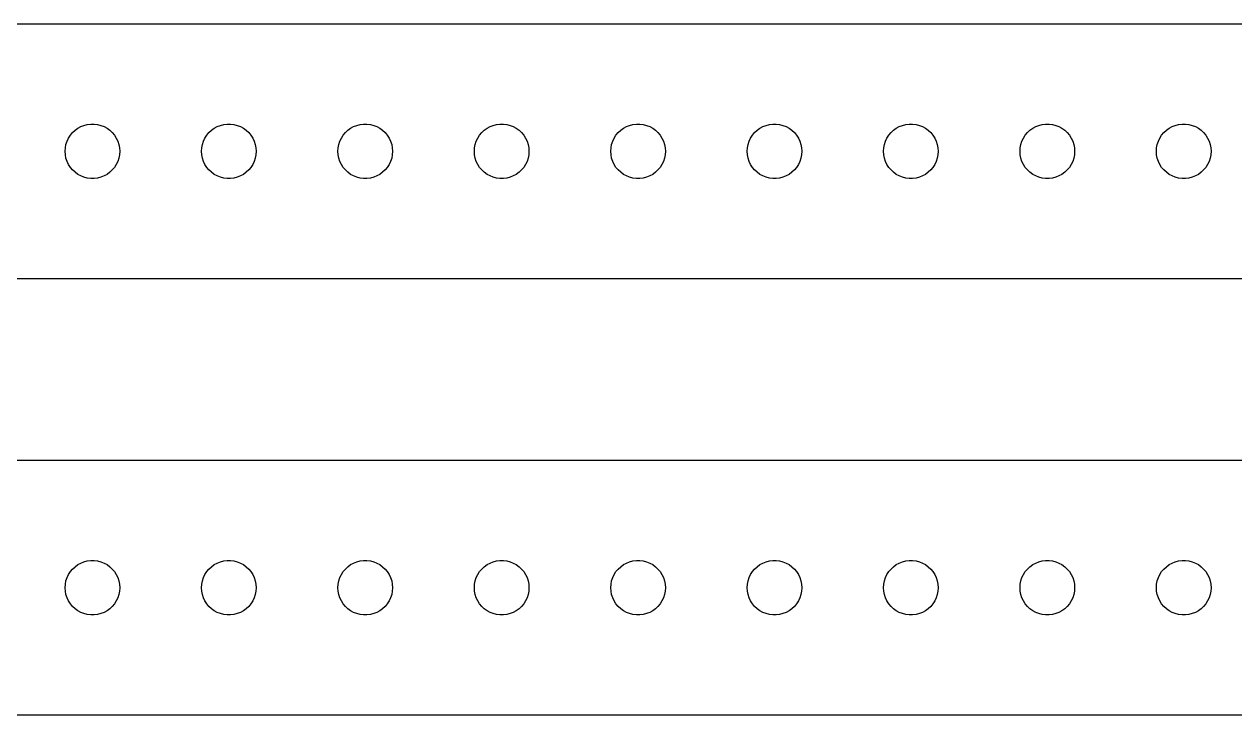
# Model space of a CAD drawing. Header units: metres. Extents: x -254 to 254, y 41 to 79.
# Drawn here: x 123.8 to 190.3, y 41 to 79 of the extents above; entities that cross this region are included whole.
import ezdxf

# ---------------------------------------------------------------- set-up
doc = ezdxf.new("R2010")
doc.units = ezdxf.units.M

msp = doc.modelspace()

# ---------------------------------------------------------------- linework, layer by layer
for p, q in [((249.814, 78.9901), (-249.814, 78.9901)), ((126.544, 73.1558), (126.696, 73.2665)), ((126.696, 73.2665), (126.861, 73.3572)), ((126.861, 73.3572), (127.036, 73.4266)), ((127.036, 73.4266), (127.219, 73.4734)), ((127.219, 73.4734), (127.406, 73.497)), ((127.406, 73.497), (127.594, 73.497)), ((127.594, 73.497), (127.781, 73.4734)), ((127.781, 73.4734), (127.964, 73.4266)), ((127.964, 73.4266), (128.139, 73.3572)), ((128.139, 73.3572), (128.304, 73.2665)), ((128.304, 73.2665), (128.456, 73.1558)), ((134.044, 73.1558), (134.196, 73.2665)), ((134.196, 73.2665), (134.361, 73.3572)), ((134.361, 73.3572), (134.536, 73.4266)), ((134.536, 73.4266), (134.719, 73.4734)), ((134.719, 73.4734), (134.906, 73.497)), ((134.906, 73.497), (135.094, 73.497)), ((135.094, 73.497), (135.281, 73.4734)), ((135.281, 73.4734), (135.464, 73.4266)), ((135.464, 73.4266), (135.639, 73.3572)), ((135.639, 73.3572), (135.804, 73.2665)), ((135.804, 73.2665), (135.956, 73.1558)), ((141.544, 73.1558), (141.696, 73.2665)), ((141.696, 73.2665), (141.861, 73.3572)), ((141.861, 73.3572), (142.036, 73.4266)), ((142.036, 73.4266), (142.219, 73.4734)), ((142.219, 73.4734), (142.406, 73.497)), ((142.406, 73.497), (142.594, 73.497)), ((142.594, 73.497), (142.781, 73.4734)), ((142.781, 73.4734), (142.964, 73.4266)), ((142.964, 73.4266), (143.139, 73.3572)), ((143.139, 73.3572), (143.304, 73.2665)), ((143.304, 73.2665), (143.456, 73.1558)), ((149.044, 73.1558), (149.196, 73.2665)), ((149.196, 73.2665), (149.361, 73.3572)), ((149.361, 73.3572), (149.536, 73.4266)), ((149.536, 73.4266), (149.719, 73.4734)), ((149.719, 73.4734), (149.906, 73.497)), ((149.906, 73.497), (150.094, 73.497)), ((150.094, 73.497), (150.281, 73.4734)), ((150.281, 73.4734), (150.464, 73.4266)), ((150.464, 73.4266), (150.639, 73.3572)), ((150.639, 73.3572), (150.804, 73.2665)), ((150.804, 73.2665), (150.956, 73.1558)), ((156.544, 73.1558), (156.696, 73.2665)), ((156.696, 73.2665), (156.861, 73.3572)), ((156.861, 73.3572), (157.036, 73.4266)), ((157.036, 73.4266), (157.219, 73.4734)), ((157.219, 73.4734), (157.406, 73.497)), ((157.406, 73.497), (157.594, 73.497)), ((157.594, 73.497), (157.781, 73.4734)), ((157.781, 73.4734), (157.964, 73.4266)), ((157.964, 73.4266), (158.139, 73.3572)), ((158.139, 73.3572), (158.304, 73.2665)), ((158.304, 73.2665), (158.456, 73.1558)), ((164.044, 73.1558), (164.196, 73.2665)), ((164.196, 73.2665), (164.361, 73.3572)), ((164.361, 73.3572), (164.536, 73.4266)), ((164.536, 73.4266), (164.719, 73.4734)), ((164.719, 73.4734), (164.906, 73.497)), ((164.906, 73.497), (165.094, 73.497)), ((165.094, 73.497), (165.281, 73.4734)), ((165.281, 73.4734), (165.464, 73.4266)), ((165.464, 73.4266), (165.639, 73.3572)), ((165.639, 73.3572), (165.804, 73.2665)), ((165.804, 73.2665), (165.956, 73.1558)), ((171.544, 73.1558), (171.696, 73.2665)), ((171.696, 73.2665), (171.861, 73.3572)), ((171.861, 73.3572), (172.036, 73.4266)), ((172.036, 73.4266), (172.219, 73.4734)), ((172.219, 73.4734), (172.406, 73.497)), ((172.406, 73.497), (172.594, 73.497)), ((172.594, 73.497), (172.781, 73.4734)), ((172.781, 73.4734), (172.964, 73.4266)), ((172.964, 73.4266), (173.139, 73.3572)), ((173.139, 73.3572), (173.304, 73.2665)), ((173.304, 73.2665), (173.456, 73.1558)), ((179.044, 73.1558), (179.196, 73.2665)), ((179.196, 73.2665), (179.361, 73.3572)), ((179.361, 73.3572), (179.536, 73.4266)), ((179.536, 73.4266), (179.719, 73.4734)), ((179.719, 73.4734), (179.906, 73.497)), ((179.906, 73.497), (180.094, 73.497)), ((180.094, 73.497), (180.281, 73.4734)), ((180.281, 73.4734), (180.464, 73.4266)), ((180.464, 73.4266), (180.639, 73.3572)), ((180.639, 73.3572), (180.804, 73.2665)), ((180.804, 73.2665), (180.956, 73.1558)), ((186.544, 73.1558), (186.696, 73.2665)), ((186.696, 73.2665), (186.861, 73.3572)), ((186.861, 73.3572), (187.036, 73.4266)), ((187.036, 73.4266), (187.219, 73.4734)), ((187.219, 73.4734), (187.406, 73.497)), ((187.406, 73.497), (187.594, 73.497)), ((187.594, 73.497), (187.781, 73.4734)), ((187.781, 73.4734), (187.964, 73.4266)), ((187.964, 73.4266), (188.139, 73.3572)), ((188.139, 73.3572), (188.304, 73.2665)), ((188.304, 73.2665), (188.456, 73.1558)), ((126.047, 72.373), (126.105, 72.5522)), ((126.105, 72.5522), (126.186, 72.7226)), ((126.186, 72.7226), (126.286, 72.8817)), ((126.286, 72.8817), (126.407, 73.0268)), ((126.407, 73.0268), (126.544, 73.1558)), ((128.456, 73.1558), (128.593, 73.0268)), ((128.593, 73.0268), (128.714, 72.8817)), ((128.714, 72.8817), (128.814, 72.7226)), ((128.814, 72.7226), (128.895, 72.5522)), ((128.895, 72.5522), (128.953, 72.373)), ((133.547, 72.373), (133.605, 72.5522)), ((133.605, 72.5522), (133.686, 72.7226)), ((133.686, 72.7226), (133.786, 72.8817)), ((133.786, 72.8817), (133.907, 73.0268)), ((133.907, 73.0268), (134.044, 73.1558)), ((135.956, 73.1558), (136.093, 73.0268)), ((136.093, 73.0268), (136.214, 72.8817)), ((136.214, 72.8817), (136.314, 72.7226)), ((136.314, 72.7226), (136.395, 72.5522)), ((136.395, 72.5522), (136.453, 72.373)), ((141.047, 72.373), (141.105, 72.5522)), ((141.105, 72.5522), (141.186, 72.7226)), ((141.186, 72.7226), (141.286, 72.8817)), ((141.286, 72.8817), (141.407, 73.0268)), ((141.407, 73.0268), (141.544, 73.1558)), ((143.456, 73.1558), (143.593, 73.0268)), ((143.593, 73.0268), (143.714, 72.8817)), ((143.714, 72.8817), (143.814, 72.7226)), ((143.814, 72.7226), (143.895, 72.5522)), ((143.895, 72.5522), (143.953, 72.373)), ((148.547, 72.373), (148.605, 72.5522)), ((148.605, 72.5522), (148.686, 72.7226)), ((148.686, 72.7226), (148.786, 72.8817)), ((148.786, 72.8817), (148.907, 73.0268)), ((148.907, 73.0268), (149.044, 73.1558)), ((150.956, 73.1558), (151.093, 73.0268)), ((151.093, 73.0268), (151.214, 72.8817)), ((151.214, 72.8817), (151.314, 72.7226)), ((151.314, 72.7226), (151.395, 72.5522)), ((151.395, 72.5522), (151.453, 72.373)), ((156.047, 72.373), (156.105, 72.5522)), ((156.105, 72.5522), (156.186, 72.7226)), ((156.186, 72.7226), (156.286, 72.8817)), ((156.286, 72.8817), (156.407, 73.0268)), ((156.407, 73.0268), (156.544, 73.1558)), ((158.456, 73.1558), (158.593, 73.0268)), ((158.593, 73.0268), (158.714, 72.8817)), ((158.714, 72.8817), (158.814, 72.7226)), ((158.814, 72.7226), (158.895, 72.5522)), ((158.895, 72.5522), (158.953, 72.373)), ((163.547, 72.373), (163.605, 72.5522)), ((163.605, 72.5522), (163.686, 72.7226)), ((163.686, 72.7226), (163.786, 72.8817)), ((163.786, 72.8817), (163.907, 73.0268)), ((163.907, 73.0268), (164.044, 73.1558)), ((165.956, 73.1558), (166.093, 73.0268)), ((166.093, 73.0268), (166.214, 72.8817)), ((166.214, 72.8817), (166.314, 72.7226)), ((166.314, 72.7226), (166.395, 72.5522)), ((166.395, 72.5522), (166.453, 72.373)), ((171.047, 72.373), (171.105, 72.5522)), ((171.105, 72.5522), (171.186, 72.7226)), ((171.186, 72.7226), (171.286, 72.8817)), ((171.286, 72.8817), (171.407, 73.0268)), ((171.407, 73.0268), (171.544, 73.1558)), ((173.456, 73.1558), (173.593, 73.0268)), ((173.593, 73.0268), (173.714, 72.8817)), ((173.714, 72.8817), (173.814, 72.7226)), ((173.814, 72.7226), (173.895, 72.5522)), ((173.895, 72.5522), (173.953, 72.373)), ((178.547, 72.373), (178.605, 72.5522)), ((178.605, 72.5522), (178.686, 72.7226)), ((178.686, 72.7226), (178.786, 72.8817)), ((178.786, 72.8817), (178.907, 73.0268)), ((178.907, 73.0268), (179.044, 73.1558)), ((180.956, 73.1558), (181.093, 73.0268)), ((181.093, 73.0268), (181.214, 72.8817)), ((181.214, 72.8817), (181.314, 72.7226)), ((181.314, 72.7226), (181.395, 72.5522)), ((181.395, 72.5522), (181.453, 72.373)), ((186.047, 72.373), (186.105, 72.5522)), ((186.105, 72.5522), (186.186, 72.7226)), ((186.186, 72.7226), (186.286, 72.8817)), ((186.286, 72.8817), (186.407, 73.0268)), ((186.407, 73.0268), (186.544, 73.1558)), ((188.456, 73.1558), (188.593, 73.0268)), ((188.593, 73.0268), (188.714, 72.8817)), ((188.714, 72.8817), (188.814, 72.7226)), ((188.814, 72.7226), (188.895, 72.5522)), ((188.895, 72.5522), (188.953, 72.373)), ((126, 72), (126.012, 72.188)), ((126.012, 71.812), (126, 72)), ((126.012, 72.188), (126.047, 72.373)), ((128.953, 72.373), (128.988, 72.188)), ((128.988, 72.188), (129, 72)), ((129, 72), (128.988, 71.812)), ((133.5, 72), (133.512, 72.188)), ((133.512, 71.812), (133.5, 72)), ((133.512, 72.188), (133.547, 72.373)), ((136.453, 72.373), (136.488, 72.188)), ((136.488, 72.188), (136.5, 72)), ((136.5, 72), (136.488, 71.812)), ((141, 72), (141.012, 72.188)), ((141.012, 71.812), (141, 72)), ((141.012, 72.188), (141.047, 72.373)), ((143.953, 72.373), (143.988, 72.188)), ((143.988, 72.188), (144, 72)), ((144, 72), (143.988, 71.812)), ((148.5, 72), (148.512, 72.188)), ((148.512, 71.812), (148.5, 72)), ((148.512, 72.188), (148.547, 72.373)), ((151.453, 72.373), (151.488, 72.188)), ((151.488, 72.188), (151.5, 72)), ((151.5, 72), (151.488, 71.812)), ((156, 72), (156.012, 72.188)), ((156.012, 71.812), (156, 72)), ((156.012, 72.188), (156.047, 72.373)), ((158.953, 72.373), (158.988, 72.188)), ((158.988, 72.188), (159, 72)), ((159, 72), (158.988, 71.812)), ((163.5, 72), (163.512, 72.188)), ((163.512, 71.812), (163.5, 72)), ((163.512, 72.188), (163.547, 72.373)), ((166.453, 72.373), (166.488, 72.188)), ((166.488, 72.188), (166.5, 72)), ((166.5, 72), (166.488, 71.812)), ((171, 72), (171.012, 72.188)), ((171.012, 71.812), (171, 72)), ((171.012, 72.188), (171.047, 72.373)), ((173.953, 72.373), (173.988, 72.188)), ((173.988, 72.188), (174, 72)), ((174, 72), (173.988, 71.812)), ((178.5, 72), (178.512, 72.188)), ((178.512, 71.812), (178.5, 72)), ((178.512, 72.188), (178.547, 72.373)), ((181.453, 72.373), (181.488, 72.188)), ((181.488, 72.188), (181.5, 72)), ((181.5, 72), (181.488, 71.812)), ((186, 72), (186.012, 72.188)), ((186.012, 71.812), (186, 72)), ((186.012, 72.188), (186.047, 72.373)), ((188.953, 72.373), (188.988, 72.188)), ((188.988, 72.188), (189, 72)), ((189, 72), (188.988, 71.812)), ((126.047, 71.627), (126.012, 71.812)), ((126.105, 71.4478), (126.047, 71.627)), ((126.186, 71.2774), (126.105, 71.4478)), ((126.286, 71.1183), (126.186, 71.2774)), ((128.814, 71.2774), (128.714, 71.1183)), ((128.895, 71.4478), (128.814, 71.2774)), ((128.953, 71.627), (128.895, 71.4478)), ((128.988, 71.812), (128.953, 71.627)), ((133.547, 71.627), (133.512, 71.812)), ((133.605, 71.4478), (133.547, 71.627)), ((133.686, 71.2774), (133.605, 71.4478)), ((133.786, 71.1183), (133.686, 71.2774)), ((136.314, 71.2774), (136.214, 71.1183)), ((136.395, 71.4478), (136.314, 71.2774)), ((136.453, 71.627), (136.395, 71.4478)), ((136.488, 71.812), (136.453, 71.627)), ((141.047, 71.627), (141.012, 71.812)), ((141.105, 71.4478), (141.047, 71.627)), ((141.186, 71.2774), (141.105, 71.4478)), ((141.286, 71.1183), (141.186, 71.2774)), ((143.814, 71.2774), (143.714, 71.1183)), ((143.895, 71.4478), (143.814, 71.2774)), ((143.953, 71.627), (143.895, 71.4478)), ((143.988, 71.812), (143.953, 71.627)), ((148.547, 71.627), (148.512, 71.812)), ((148.605, 71.4478), (148.547, 71.627)), ((148.686, 71.2774), (148.605, 71.4478)), ((148.786, 71.1183), (148.686, 71.2774)), ((151.314, 71.2774), (151.214, 71.1183)), ((151.395, 71.4478), (151.314, 71.2774)), ((151.453, 71.627), (151.395, 71.4478)), ((151.488, 71.812), (151.453, 71.627)), ((156.047, 71.627), (156.012, 71.812)), ((156.105, 71.4478), (156.047, 71.627)), ((156.186, 71.2774), (156.105, 71.4478)), ((156.286, 71.1183), (156.186, 71.2774)), ((158.814, 71.2774), (158.714, 71.1183)), ((158.895, 71.4478), (158.814, 71.2774)), ((158.953, 71.627), (158.895, 71.4478)), ((158.988, 71.812), (158.953, 71.627)), ((163.547, 71.627), (163.512, 71.812)), ((163.605, 71.4478), (163.547, 71.627)), ((163.686, 71.2774), (163.605, 71.4478)), ((163.786, 71.1183), (163.686, 71.2774)), ((166.314, 71.2774), (166.214, 71.1183)), ((166.395, 71.4478), (166.314, 71.2774)), ((166.453, 71.627), (166.395, 71.4478)), ((166.488, 71.812), (166.453, 71.627)), ((171.047, 71.627), (171.012, 71.812)), ((171.105, 71.4478), (171.047, 71.627)), ((171.186, 71.2774), (171.105, 71.4478)), ((171.286, 71.1183), (171.186, 71.2774)), ((173.814, 71.2774), (173.714, 71.1183)), ((173.895, 71.4478), (173.814, 71.2774)), ((173.953, 71.627), (173.895, 71.4478)), ((173.988, 71.812), (173.953, 71.627)), ((178.547, 71.627), (178.512, 71.812)), ((178.605, 71.4478), (178.547, 71.627)), ((178.686, 71.2774), (178.605, 71.4478)), ((178.786, 71.1183), (178.686, 71.2774)), ((181.314, 71.2774), (181.214, 71.1183)), ((181.395, 71.4478), (181.314, 71.2774)), ((181.453, 71.627), (181.395, 71.4478)), ((181.488, 71.812), (181.453, 71.627)), ((186.047, 71.627), (186.012, 71.812)), ((186.105, 71.4478), (186.047, 71.627)), ((186.186, 71.2774), (186.105, 71.4478)), ((186.286, 71.1183), (186.186, 71.2774)), ((188.814, 71.2774), (188.714, 71.1183)), ((188.895, 71.4478), (188.814, 71.2774)), ((188.953, 71.627), (188.895, 71.4478)), ((188.988, 71.812), (188.953, 71.627)), ((126.407, 70.9732), (126.286, 71.1183)), ((126.544, 70.8442), (126.407, 70.9732)), ((126.696, 70.7335), (126.544, 70.8442)), ((126.861, 70.6428), (126.696, 70.7335)), ((127.036, 70.5734), (126.861, 70.6428)), ((127.219, 70.5266), (127.036, 70.5734)), ((127.964, 70.5734), (127.781, 70.5266)), ((128.139, 70.6428), (127.964, 70.5734)), ((128.304, 70.7335), (128.139, 70.6428)), ((128.456, 70.8442), (128.304, 70.7335)), ((128.593, 70.9732), (128.456, 70.8442)), ((128.714, 71.1183), (128.593, 70.9732)), ((133.907, 70.9732), (133.786, 71.1183)), ((134.044, 70.8442), (133.907, 70.9732)), ((134.196, 70.7335), (134.044, 70.8442)), ((134.361, 70.6428), (134.196, 70.7335)), ((134.536, 70.5734), (134.361, 70.6428)), ((134.719, 70.5266), (134.536, 70.5734)), ((135.464, 70.5734), (135.281, 70.5266)), ((135.639, 70.6428), (135.464, 70.5734)), ((135.804, 70.7335), (135.639, 70.6428)), ((135.956, 70.8442), (135.804, 70.7335)), ((136.093, 70.9732), (135.956, 70.8442)), ((136.214, 71.1183), (136.093, 70.9732)), ((141.407, 70.9732), (141.286, 71.1183)), ((141.544, 70.8442), (141.407, 70.9732)), ((141.696, 70.7335), (141.544, 70.8442)), ((141.861, 70.6428), (141.696, 70.7335)), ((142.036, 70.5734), (141.861, 70.6428)), ((142.219, 70.5266), (142.036, 70.5734)), ((142.964, 70.5734), (142.781, 70.5266)), ((143.139, 70.6428), (142.964, 70.5734)), ((143.304, 70.7335), (143.139, 70.6428)), ((143.456, 70.8442), (143.304, 70.7335)), ((143.593, 70.9732), (143.456, 70.8442)), ((143.714, 71.1183), (143.593, 70.9732)), ((148.907, 70.9732), (148.786, 71.1183)), ((149.044, 70.8442), (148.907, 70.9732)), ((149.196, 70.7335), (149.044, 70.8442)), ((149.361, 70.6428), (149.196, 70.7335)), ((149.536, 70.5734), (149.361, 70.6428)), ((149.719, 70.5266), (149.536, 70.5734)), ((150.464, 70.5734), (150.281, 70.5266)), ((150.639, 70.6428), (150.464, 70.5734)), ((150.804, 70.7335), (150.639, 70.6428)), ((150.956, 70.8442), (150.804, 70.7335)), ((151.093, 70.9732), (150.956, 70.8442)), ((151.214, 71.1183), (151.093, 70.9732)), ((156.407, 70.9732), (156.286, 71.1183)), ((156.544, 70.8442), (156.407, 70.9732)), ((156.696, 70.7335), (156.544, 70.8442)), ((156.861, 70.6428), (156.696, 70.7335)), ((157.036, 70.5734), (156.861, 70.6428)), ((157.219, 70.5266), (157.036, 70.5734)), ((157.964, 70.5734), (157.781, 70.5266)), ((158.139, 70.6428), (157.964, 70.5734)), ((158.304, 70.7335), (158.139, 70.6428)), ((158.456, 70.8442), (158.304, 70.7335)), ((158.593, 70.9732), (158.456, 70.8442)), ((158.714, 71.1183), (158.593, 70.9732)), ((163.907, 70.9732), (163.786, 71.1183)), ((164.044, 70.8442), (163.907, 70.9732)), ((164.196, 70.7335), (164.044, 70.8442)), ((164.361, 70.6428), (164.196, 70.7335)), ((164.536, 70.5734), (164.361, 70.6428)), ((164.719, 70.5266), (164.536, 70.5734)), ((165.464, 70.5734), (165.281, 70.5266)), ((165.639, 70.6428), (165.464, 70.5734)), ((165.804, 70.7335), (165.639, 70.6428)), ((165.956, 70.8442), (165.804, 70.7335)), ((166.093, 70.9732), (165.956, 70.8442)), ((166.214, 71.1183), (166.093, 70.9732)), ((171.407, 70.9732), (171.286, 71.1183)), ((171.544, 70.8442), (171.407, 70.9732)), ((171.696, 70.7335), (171.544, 70.8442)), ((171.861, 70.6428), (171.696, 70.7335)), ((172.036, 70.5734), (171.861, 70.6428)), ((172.219, 70.5266), (172.036, 70.5734)), ((172.964, 70.5734), (172.781, 70.5266)), ((173.139, 70.6428), (172.964, 70.5734)), ((173.304, 70.7335), (173.139, 70.6428)), ((173.456, 70.8442), (173.304, 70.7335)), ((173.593, 70.9732), (173.456, 70.8442)), ((173.714, 71.1183), (173.593, 70.9732)), ((178.907, 70.9732), (178.786, 71.1183)), ((179.044, 70.8442), (178.907, 70.9732)), ((179.196, 70.7335), (179.044, 70.8442)), ((179.361, 70.6428), (179.196, 70.7335)), ((179.536, 70.5734), (179.361, 70.6428)), ((179.719, 70.5266), (179.536, 70.5734)), ((180.464, 70.5734), (180.281, 70.5266)), ((180.639, 70.6428), (180.464, 70.5734)), ((180.804, 70.7335), (180.639, 70.6428)), ((180.956, 70.8442), (180.804, 70.7335)), ((181.093, 70.9732), (180.956, 70.8442)), ((181.214, 71.1183), (181.093, 70.9732)), ((186.407, 70.9732), (186.286, 71.1183)), ((186.544, 70.8442), (186.407, 70.9732)), ((186.696, 70.7335), (186.544, 70.8442)), ((186.861, 70.6428), (186.696, 70.7335)), ((187.036, 70.5734), (186.861, 70.6428)), ((187.219, 70.5266), (187.036, 70.5734)), ((187.964, 70.5734), (187.781, 70.5266)), ((188.139, 70.6428), (187.964, 70.5734)), ((188.304, 70.7335), (188.139, 70.6428)), ((188.456, 70.8442), (188.304, 70.7335)), ((188.593, 70.9732), (188.456, 70.8442)), ((188.714, 71.1183), (188.593, 70.9732)), ((127.406, 70.503), (127.219, 70.5266)), ((127.594, 70.503), (127.406, 70.503)), ((127.781, 70.5266), (127.594, 70.503)), ((134.906, 70.503), (134.719, 70.5266)), ((135.094, 70.503), (134.906, 70.503)), ((135.281, 70.5266), (135.094, 70.503)), ((142.406, 70.503), (142.219, 70.5266)), ((142.594, 70.503), (142.406, 70.503)), ((142.781, 70.5266), (142.594, 70.503)), ((149.906, 70.503), (149.719, 70.5266)), ((150.094, 70.503), (149.906, 70.503)), ((150.281, 70.5266), (150.094, 70.503)), ((157.406, 70.503), (157.219, 70.5266)), ((157.594, 70.503), (157.406, 70.503)), ((157.781, 70.5266), (157.594, 70.503)), ((164.906, 70.503), (164.719, 70.5266)), ((165.094, 70.503), (164.906, 70.503)), ((165.281, 70.5266), (165.094, 70.503)), ((172.406, 70.503), (172.219, 70.5266)), ((172.594, 70.503), (172.406, 70.503)), ((172.781, 70.5266), (172.594, 70.503)), ((179.906, 70.503), (179.719, 70.5266)), ((180.094, 70.503), (179.906, 70.503)), ((180.281, 70.5266), (180.094, 70.503)), ((187.406, 70.503), (187.219, 70.5266)), ((187.594, 70.503), (187.406, 70.503)), ((187.781, 70.5266), (187.594, 70.503)), ((-249.814, 65.0099), (249.814, 65.0099)), ((249.814, 54.9901), (-249.814, 54.9901)), ((126.544, 49.1558), (126.696, 49.2665)), ((126.696, 49.2665), (126.861, 49.3572)), ((126.861, 49.3572), (127.036, 49.4266)), ((127.036, 49.4266), (127.219, 49.4734)), ((127.219, 49.4734), (127.406, 49.497)), ((127.406, 49.497), (127.594, 49.497)), ((127.594, 49.497), (127.781, 49.4734)), ((127.781, 49.4734), (127.964, 49.4266)), ((127.964, 49.4266), (128.139, 49.3572)), ((128.139, 49.3572), (128.304, 49.2665)), ((128.304, 49.2665), (128.456, 49.1558)), ((134.044, 49.1558), (134.196, 49.2665)), ((134.196, 49.2665), (134.361, 49.3572)), ((134.361, 49.3572), (134.536, 49.4266)), ((134.536, 49.4266), (134.719, 49.4734)), ((134.719, 49.4734), (134.906, 49.497)), ((134.906, 49.497), (135.094, 49.497)), ((135.094, 49.497), (135.281, 49.4734)), ((135.281, 49.4734), (135.464, 49.4266)), ((135.464, 49.4266), (135.639, 49.3572)), ((135.639, 49.3572), (135.804, 49.2665)), ((135.804, 49.2665), (135.956, 49.1558)), ((141.544, 49.1558), (141.696, 49.2665)), ((141.696, 49.2665), (141.861, 49.3572)), ((141.861, 49.3572), (142.036, 49.4266)), ((142.036, 49.4266), (142.219, 49.4734)), ((142.219, 49.4734), (142.406, 49.497)), ((142.406, 49.497), (142.594, 49.497)), ((142.594, 49.497), (142.781, 49.4734)), ((142.781, 49.4734), (142.964, 49.4266)), ((142.964, 49.4266), (143.139, 49.3572)), ((143.139, 49.3572), (143.304, 49.2665)), ((143.304, 49.2665), (143.456, 49.1558)), ((149.044, 49.1558), (149.196, 49.2665)), ((149.196, 49.2665), (149.361, 49.3572)), ((149.361, 49.3572), (149.536, 49.4266)), ((149.536, 49.4266), (149.719, 49.4734)), ((149.719, 49.4734), (149.906, 49.497)), ((149.906, 49.497), (150.094, 49.497)), ((150.094, 49.497), (150.281, 49.4734)), ((150.281, 49.4734), (150.464, 49.4266)), ((150.464, 49.4266), (150.639, 49.3572)), ((150.639, 49.3572), (150.804, 49.2665)), ((150.804, 49.2665), (150.956, 49.1558)), ((156.544, 49.1558), (156.696, 49.2665)), ((156.696, 49.2665), (156.861, 49.3572)), ((156.861, 49.3572), (157.036, 49.4266)), ((157.036, 49.4266), (157.219, 49.4734)), ((157.219, 49.4734), (157.406, 49.497)), ((157.406, 49.497), (157.594, 49.497)), ((157.594, 49.497), (157.781, 49.4734)), ((157.781, 49.4734), (157.964, 49.4266)), ((157.964, 49.4266), (158.139, 49.3572)), ((158.139, 49.3572), (158.304, 49.2665)), ((158.304, 49.2665), (158.456, 49.1558)), ((164.044, 49.1558), (164.196, 49.2665)), ((164.196, 49.2665), (164.361, 49.3572)), ((164.361, 49.3572), (164.536, 49.4266)), ((164.536, 49.4266), (164.719, 49.4734)), ((164.719, 49.4734), (164.906, 49.497)), ((164.906, 49.497), (165.094, 49.497)), ((165.094, 49.497), (165.281, 49.4734)), ((165.281, 49.4734), (165.464, 49.4266)), ((165.464, 49.4266), (165.639, 49.3572)), ((165.639, 49.3572), (165.804, 49.2665)), ((165.804, 49.2665), (165.956, 49.1558)), ((171.544, 49.1558), (171.696, 49.2665)), ((171.696, 49.2665), (171.861, 49.3572)), ((171.861, 49.3572), (172.036, 49.4266)), ((172.036, 49.4266), (172.219, 49.4734)), ((172.219, 49.4734), (172.406, 49.497)), ((172.406, 49.497), (172.594, 49.497)), ((172.594, 49.497), (172.781, 49.4734)), ((172.781, 49.4734), (172.964, 49.4266)), ((172.964, 49.4266), (173.139, 49.3572)), ((173.139, 49.3572), (173.304, 49.2665)), ((173.304, 49.2665), (173.456, 49.1558)), ((179.044, 49.1558), (179.196, 49.2665)), ((179.196, 49.2665), (179.361, 49.3572)), ((179.361, 49.3572), (179.536, 49.4266)), ((179.536, 49.4266), (179.719, 49.4734)), ((179.719, 49.4734), (179.906, 49.497)), ((179.906, 49.497), (180.094, 49.497)), ((180.094, 49.497), (180.281, 49.4734)), ((180.281, 49.4734), (180.464, 49.4266)), ((180.464, 49.4266), (180.639, 49.3572)), ((180.639, 49.3572), (180.804, 49.2665)), ((180.804, 49.2665), (180.956, 49.1558)), ((186.544, 49.1558), (186.696, 49.2665)), ((186.696, 49.2665), (186.861, 49.3572)), ((186.861, 49.3572), (187.036, 49.4266)), ((187.036, 49.4266), (187.219, 49.4734)), ((187.219, 49.4734), (187.406, 49.497)), ((187.406, 49.497), (187.594, 49.497)), ((187.594, 49.497), (187.781, 49.4734)), ((187.781, 49.4734), (187.964, 49.4266)), ((187.964, 49.4266), (188.139, 49.3572)), ((188.139, 49.3572), (188.304, 49.2665)), ((188.304, 49.2665), (188.456, 49.1558)), ((126.105, 48.5522), (126.186, 48.7226)), ((126.186, 48.7226), (126.286, 48.8817)), ((126.286, 48.8817), (126.407, 49.0268)), ((126.407, 49.0268), (126.544, 49.1558)), ((128.456, 49.1558), (128.593, 49.0268)), ((128.593, 49.0268), (128.714, 48.8817)), ((128.714, 48.8817), (128.814, 48.7226)), ((128.814, 48.7226), (128.895, 48.5522)), ((133.605, 48.5522), (133.686, 48.7226)), ((133.686, 48.7226), (133.786, 48.8817)), ((133.786, 48.8817), (133.907, 49.0268)), ((133.907, 49.0268), (134.044, 49.1558)), ((135.956, 49.1558), (136.093, 49.0268)), ((136.093, 49.0268), (136.214, 48.8817)), ((136.214, 48.8817), (136.314, 48.7226)), ((136.314, 48.7226), (136.395, 48.5522)), ((141.105, 48.5522), (141.186, 48.7226)), ((141.186, 48.7226), (141.286, 48.8817)), ((141.286, 48.8817), (141.407, 49.0268)), ((141.407, 49.0268), (141.544, 49.1558)), ((143.456, 49.1558), (143.593, 49.0268)), ((143.593, 49.0268), (143.714, 48.8817)), ((143.714, 48.8817), (143.814, 48.7226)), ((143.814, 48.7226), (143.895, 48.5522)), ((148.605, 48.5522), (148.686, 48.7226)), ((148.686, 48.7226), (148.786, 48.8817)), ((148.786, 48.8817), (148.907, 49.0268)), ((148.907, 49.0268), (149.044, 49.1558)), ((150.956, 49.1558), (151.093, 49.0268)), ((151.093, 49.0268), (151.214, 48.8817)), ((151.214, 48.8817), (151.314, 48.7226)), ((151.314, 48.7226), (151.395, 48.5522)), ((156.105, 48.5522), (156.186, 48.7226)), ((156.186, 48.7226), (156.286, 48.8817)), ((156.286, 48.8817), (156.407, 49.0268)), ((156.407, 49.0268), (156.544, 49.1558)), ((158.456, 49.1558), (158.593, 49.0268)), ((158.593, 49.0268), (158.714, 48.8817)), ((158.714, 48.8817), (158.814, 48.7226)), ((158.814, 48.7226), (158.895, 48.5522)), ((163.605, 48.5522), (163.686, 48.7226)), ((163.686, 48.7226), (163.786, 48.8817)), ((163.786, 48.8817), (163.907, 49.0268)), ((163.907, 49.0268), (164.044, 49.1558)), ((165.956, 49.1558), (166.093, 49.0268)), ((166.093, 49.0268), (166.214, 48.8817)), ((166.214, 48.8817), (166.314, 48.7226)), ((166.314, 48.7226), (166.395, 48.5522)), ((171.105, 48.5522), (171.186, 48.7226)), ((171.186, 48.7226), (171.286, 48.8817)), ((171.286, 48.8817), (171.407, 49.0268)), ((171.407, 49.0268), (171.544, 49.1558)), ((173.456, 49.1558), (173.593, 49.0268)), ((173.593, 49.0268), (173.714, 48.8817)), ((173.714, 48.8817), (173.814, 48.7226)), ((173.814, 48.7226), (173.895, 48.5522)), ((178.605, 48.5522), (178.686, 48.7226)), ((178.686, 48.7226), (178.786, 48.8817)), ((178.786, 48.8817), (178.907, 49.0268)), ((178.907, 49.0268), (179.044, 49.1558)), ((180.956, 49.1558), (181.093, 49.0268)), ((181.093, 49.0268), (181.214, 48.8817)), ((181.214, 48.8817), (181.314, 48.7226)), ((181.314, 48.7226), (181.395, 48.5522)), ((186.105, 48.5522), (186.186, 48.7226)), ((186.186, 48.7226), (186.286, 48.8817)), ((186.286, 48.8817), (186.407, 49.0268)), ((186.407, 49.0268), (186.544, 49.1558)), ((188.456, 49.1558), (188.593, 49.0268)), ((188.593, 49.0268), (188.714, 48.8817)), ((188.714, 48.8817), (188.814, 48.7226)), ((188.814, 48.7226), (188.895, 48.5522)), ((126, 48), (126.012, 48.188)), ((126.012, 47.812), (126, 48)), ((126.012, 48.188), (126.047, 48.373)), ((126.047, 48.373), (126.105, 48.5522)), ((128.895, 48.5522), (128.953, 48.373)), ((128.953, 48.373), (128.988, 48.188)), ((128.988, 48.188), (129, 48)), ((129, 48), (128.988, 47.812)), ((133.5, 48), (133.512, 48.188)), ((133.512, 47.812), (133.5, 48)), ((133.512, 48.188), (133.547, 48.373)), ((133.547, 48.373), (133.605, 48.5522)), ((136.395, 48.5522), (136.453, 48.373)), ((136.453, 48.373), (136.488, 48.188)), ((136.488, 48.188), (136.5, 48)), ((136.5, 48), (136.488, 47.812)), ((141, 48), (141.012, 48.188)), ((141.012, 47.812), (141, 48)), ((141.012, 48.188), (141.047, 48.373)), ((141.047, 48.373), (141.105, 48.5522)), ((143.895, 48.5522), (143.953, 48.373)), ((143.953, 48.373), (143.988, 48.188)), ((143.988, 48.188), (144, 48)), ((144, 48), (143.988, 47.812)), ((148.5, 48), (148.512, 48.188)), ((148.512, 47.812), (148.5, 48)), ((148.512, 48.188), (148.547, 48.373)), ((148.547, 48.373), (148.605, 48.5522)), ((151.395, 48.5522), (151.453, 48.373)), ((151.453, 48.373), (151.488, 48.188)), ((151.488, 48.188), (151.5, 48)), ((151.5, 48), (151.488, 47.812)), ((156, 48), (156.012, 48.188)), ((156.012, 47.812), (156, 48)), ((156.012, 48.188), (156.047, 48.373)), ((156.047, 48.373), (156.105, 48.5522)), ((158.895, 48.5522), (158.953, 48.373)), ((158.953, 48.373), (158.988, 48.188)), ((158.988, 48.188), (159, 48)), ((159, 48), (158.988, 47.812)), ((163.5, 48), (163.512, 48.188)), ((163.512, 47.812), (163.5, 48)), ((163.512, 48.188), (163.547, 48.373)), ((163.547, 48.373), (163.605, 48.5522)), ((166.395, 48.5522), (166.453, 48.373)), ((166.453, 48.373), (166.488, 48.188)), ((166.488, 48.188), (166.5, 48)), ((166.5, 48), (166.488, 47.812)), ((171, 48), (171.012, 48.188)), ((171.012, 47.812), (171, 48)), ((171.012, 48.188), (171.047, 48.373)), ((171.047, 48.373), (171.105, 48.5522)), ((173.895, 48.5522), (173.953, 48.373)), ((173.953, 48.373), (173.988, 48.188)), ((173.988, 48.188), (174, 48)), ((174, 48), (173.988, 47.812)), ((178.5, 48), (178.512, 48.188)), ((178.512, 47.812), (178.5, 48)), ((178.512, 48.188), (178.547, 48.373)), ((178.547, 48.373), (178.605, 48.5522)), ((181.395, 48.5522), (181.453, 48.373)), ((181.453, 48.373), (181.488, 48.188)), ((181.488, 48.188), (181.5, 48)), ((181.5, 48), (181.488, 47.812)), ((186, 48), (186.012, 48.188)), ((186.012, 47.812), (186, 48)), ((186.012, 48.188), (186.047, 48.373)), ((186.047, 48.373), (186.105, 48.5522)), ((188.895, 48.5522), (188.953, 48.373)), ((188.953, 48.373), (188.988, 48.188)), ((188.988, 48.188), (189, 48)), ((189, 48), (188.988, 47.812)), ((126.047, 47.627), (126.012, 47.812)), ((126.105, 47.4478), (126.047, 47.627)), ((126.186, 47.2774), (126.105, 47.4478)), ((126.286, 47.1183), (126.186, 47.2774)), ((128.814, 47.2774), (128.714, 47.1183)), ((128.895, 47.4478), (128.814, 47.2774)), ((128.953, 47.627), (128.895, 47.4478)), ((128.988, 47.812), (128.953, 47.627)), ((133.547, 47.627), (133.512, 47.812)), ((133.605, 47.4478), (133.547, 47.627)), ((133.686, 47.2774), (133.605, 47.4478)), ((133.786, 47.1183), (133.686, 47.2774)), ((136.314, 47.2774), (136.214, 47.1183)), ((136.395, 47.4478), (136.314, 47.2774)), ((136.453, 47.627), (136.395, 47.4478)), ((136.488, 47.812), (136.453, 47.627)), ((141.047, 47.627), (141.012, 47.812)), ((141.105, 47.4478), (141.047, 47.627)), ((141.186, 47.2774), (141.105, 47.4478)), ((141.286, 47.1183), (141.186, 47.2774)), ((143.814, 47.2774), (143.714, 47.1183)), ((143.895, 47.4478), (143.814, 47.2774)), ((143.953, 47.627), (143.895, 47.4478)), ((143.988, 47.812), (143.953, 47.627)), ((148.547, 47.627), (148.512, 47.812)), ((148.605, 47.4478), (148.547, 47.627)), ((148.686, 47.2774), (148.605, 47.4478)), ((148.786, 47.1183), (148.686, 47.2774)), ((151.314, 47.2774), (151.214, 47.1183)), ((151.395, 47.4478), (151.314, 47.2774)), ((151.453, 47.627), (151.395, 47.4478)), ((151.488, 47.812), (151.453, 47.627)), ((156.047, 47.627), (156.012, 47.812)), ((156.105, 47.4478), (156.047, 47.627)), ((156.186, 47.2774), (156.105, 47.4478)), ((156.286, 47.1183), (156.186, 47.2774)), ((158.814, 47.2774), (158.714, 47.1183)), ((158.895, 47.4478), (158.814, 47.2774)), ((158.953, 47.627), (158.895, 47.4478)), ((158.988, 47.812), (158.953, 47.627)), ((163.547, 47.627), (163.512, 47.812)), ((163.605, 47.4478), (163.547, 47.627)), ((163.686, 47.2774), (163.605, 47.4478)), ((163.786, 47.1183), (163.686, 47.2774)), ((166.314, 47.2774), (166.214, 47.1183)), ((166.395, 47.4478), (166.314, 47.2774)), ((166.453, 47.627), (166.395, 47.4478)), ((166.488, 47.812), (166.453, 47.627)), ((171.047, 47.627), (171.012, 47.812)), ((171.105, 47.4478), (171.047, 47.627)), ((171.186, 47.2774), (171.105, 47.4478)), ((171.286, 47.1183), (171.186, 47.2774)), ((173.814, 47.2774), (173.714, 47.1183)), ((173.895, 47.4478), (173.814, 47.2774)), ((173.953, 47.627), (173.895, 47.4478)), ((173.988, 47.812), (173.953, 47.627)), ((178.547, 47.627), (178.512, 47.812)), ((178.605, 47.4478), (178.547, 47.627)), ((178.686, 47.2774), (178.605, 47.4478)), ((178.786, 47.1183), (178.686, 47.2774)), ((181.314, 47.2774), (181.214, 47.1183)), ((181.395, 47.4478), (181.314, 47.2774)), ((181.453, 47.627), (181.395, 47.4478)), ((181.488, 47.812), (181.453, 47.627)), ((186.047, 47.627), (186.012, 47.812)), ((186.105, 47.4478), (186.047, 47.627)), ((186.186, 47.2774), (186.105, 47.4478)), ((186.286, 47.1183), (186.186, 47.2774)), ((188.814, 47.2774), (188.714, 47.1183)), ((188.895, 47.4478), (188.814, 47.2774)), ((188.953, 47.627), (188.895, 47.4478)), ((188.988, 47.812), (188.953, 47.627)), ((126.407, 46.9732), (126.286, 47.1183)), ((126.544, 46.8442), (126.407, 46.9732)), ((126.696, 46.7335), (126.544, 46.8442)), ((126.861, 46.6428), (126.696, 46.7335)), ((127.036, 46.5734), (126.861, 46.6428)), ((128.139, 46.6428), (127.964, 46.5734)), ((128.304, 46.7335), (128.139, 46.6428)), ((128.456, 46.8442), (128.304, 46.7335)), ((128.593, 46.9732), (128.456, 46.8442)), ((128.714, 47.1183), (128.593, 46.9732)), ((133.907, 46.9732), (133.786, 47.1183)), ((134.044, 46.8442), (133.907, 46.9732)), ((134.196, 46.7335), (134.044, 46.8442)), ((134.361, 46.6428), (134.196, 46.7335)), ((134.536, 46.5734), (134.361, 46.6428)), ((135.639, 46.6428), (135.464, 46.5734)), ((135.804, 46.7335), (135.639, 46.6428)), ((135.956, 46.8442), (135.804, 46.7335)), ((136.093, 46.9732), (135.956, 46.8442)), ((136.214, 47.1183), (136.093, 46.9732)), ((141.407, 46.9732), (141.286, 47.1183)), ((141.544, 46.8442), (141.407, 46.9732)), ((141.696, 46.7335), (141.544, 46.8442)), ((141.861, 46.6428), (141.696, 46.7335)), ((142.036, 46.5734), (141.861, 46.6428)), ((143.139, 46.6428), (142.964, 46.5734)), ((143.304, 46.7335), (143.139, 46.6428)), ((143.456, 46.8442), (143.304, 46.7335)), ((143.593, 46.9732), (143.456, 46.8442)), ((143.714, 47.1183), (143.593, 46.9732)), ((148.907, 46.9732), (148.786, 47.1183)), ((149.044, 46.8442), (148.907, 46.9732)), ((149.196, 46.7335), (149.044, 46.8442)), ((149.361, 46.6428), (149.196, 46.7335)), ((149.536, 46.5734), (149.361, 46.6428)), ((150.639, 46.6428), (150.464, 46.5734)), ((150.804, 46.7335), (150.639, 46.6428)), ((150.956, 46.8442), (150.804, 46.7335)), ((151.093, 46.9732), (150.956, 46.8442)), ((151.214, 47.1183), (151.093, 46.9732)), ((156.407, 46.9732), (156.286, 47.1183)), ((156.544, 46.8442), (156.407, 46.9732)), ((156.696, 46.7335), (156.544, 46.8442)), ((156.861, 46.6428), (156.696, 46.7335)), ((157.036, 46.5734), (156.861, 46.6428)), ((158.139, 46.6428), (157.964, 46.5734)), ((158.304, 46.7335), (158.139, 46.6428)), ((158.456, 46.8442), (158.304, 46.7335)), ((158.593, 46.9732), (158.456, 46.8442)), ((158.714, 47.1183), (158.593, 46.9732)), ((163.907, 46.9732), (163.786, 47.1183)), ((164.044, 46.8442), (163.907, 46.9732)), ((164.196, 46.7335), (164.044, 46.8442)), ((164.361, 46.6428), (164.196, 46.7335)), ((164.536, 46.5734), (164.361, 46.6428)), ((165.639, 46.6428), (165.464, 46.5734)), ((165.804, 46.7335), (165.639, 46.6428)), ((165.956, 46.8442), (165.804, 46.7335)), ((166.093, 46.9732), (165.956, 46.8442)), ((166.214, 47.1183), (166.093, 46.9732)), ((171.407, 46.9732), (171.286, 47.1183)), ((171.544, 46.8442), (171.407, 46.9732)), ((171.696, 46.7335), (171.544, 46.8442)), ((171.861, 46.6428), (171.696, 46.7335)), ((172.036, 46.5734), (171.861, 46.6428)), ((173.139, 46.6428), (172.964, 46.5734)), ((173.304, 46.7335), (173.139, 46.6428)), ((173.456, 46.8442), (173.304, 46.7335)), ((173.593, 46.9732), (173.456, 46.8442)), ((173.714, 47.1183), (173.593, 46.9732)), ((178.907, 46.9732), (178.786, 47.1183)), ((179.044, 46.8442), (178.907, 46.9732)), ((179.196, 46.7335), (179.044, 46.8442)), ((179.361, 46.6428), (179.196, 46.7335)), ((179.536, 46.5734), (179.361, 46.6428)), ((180.639, 46.6428), (180.464, 46.5734)), ((180.804, 46.7335), (180.639, 46.6428)), ((180.956, 46.8442), (180.804, 46.7335)), ((181.093, 46.9732), (180.956, 46.8442)), ((181.214, 47.1183), (181.093, 46.9732)), ((186.407, 46.9732), (186.286, 47.1183)), ((186.544, 46.8442), (186.407, 46.9732)), ((186.696, 46.7335), (186.544, 46.8442)), ((186.861, 46.6428), (186.696, 46.7335)), ((187.036, 46.5734), (186.861, 46.6428)), ((188.139, 46.6428), (187.964, 46.5734)), ((188.304, 46.7335), (188.139, 46.6428)), ((188.456, 46.8442), (188.304, 46.7335)), ((188.593, 46.9732), (188.456, 46.8442)), ((188.714, 47.1183), (188.593, 46.9732)), ((127.219, 46.5266), (127.036, 46.5734)), ((127.406, 46.503), (127.219, 46.5266)), ((127.594, 46.503), (127.406, 46.503)), ((127.781, 46.5266), (127.594, 46.503)), ((127.964, 46.5734), (127.781, 46.5266)), ((134.719, 46.5266), (134.536, 46.5734)), ((134.906, 46.503), (134.719, 46.5266)), ((135.094, 46.503), (134.906, 46.503)), ((135.281, 46.5266), (135.094, 46.503)), ((135.464, 46.5734), (135.281, 46.5266)), ((142.219, 46.5266), (142.036, 46.5734)), ((142.406, 46.503), (142.219, 46.5266)), ((142.594, 46.503), (142.406, 46.503)), ((142.781, 46.5266), (142.594, 46.503)), ((142.964, 46.5734), (142.781, 46.5266)), ((149.719, 46.5266), (149.536, 46.5734)), ((149.906, 46.503), (149.719, 46.5266)), ((150.094, 46.503), (149.906, 46.503)), ((150.281, 46.5266), (150.094, 46.503)), ((150.464, 46.5734), (150.281, 46.5266)), ((157.219, 46.5266), (157.036, 46.5734)), ((157.406, 46.503), (157.219, 46.5266)), ((157.594, 46.503), (157.406, 46.503)), ((157.781, 46.5266), (157.594, 46.503)), ((157.964, 46.5734), (157.781, 46.5266)), ((164.719, 46.5266), (164.536, 46.5734)), ((164.906, 46.503), (164.719, 46.5266)), ((165.094, 46.503), (164.906, 46.503)), ((165.281, 46.5266), (165.094, 46.503)), ((165.464, 46.5734), (165.281, 46.5266)), ((172.219, 46.5266), (172.036, 46.5734)), ((172.406, 46.503), (172.219, 46.5266)), ((172.594, 46.503), (172.406, 46.503)), ((172.781, 46.5266), (172.594, 46.503)), ((172.964, 46.5734), (172.781, 46.5266)), ((179.719, 46.5266), (179.536, 46.5734)), ((179.906, 46.503), (179.719, 46.5266)), ((180.094, 46.503), (179.906, 46.503)), ((180.281, 46.5266), (180.094, 46.503)), ((180.464, 46.5734), (180.281, 46.5266)), ((187.219, 46.5266), (187.036, 46.5734)), ((187.406, 46.503), (187.219, 46.5266)), ((187.594, 46.503), (187.406, 46.503)), ((187.781, 46.5266), (187.594, 46.503)), ((187.964, 46.5734), (187.781, 46.5266)), ((-249.814, 41.0099), (249.814, 41.0099))]:
    msp.add_line(p, q)

doc.saveas('drawing.dxf')
